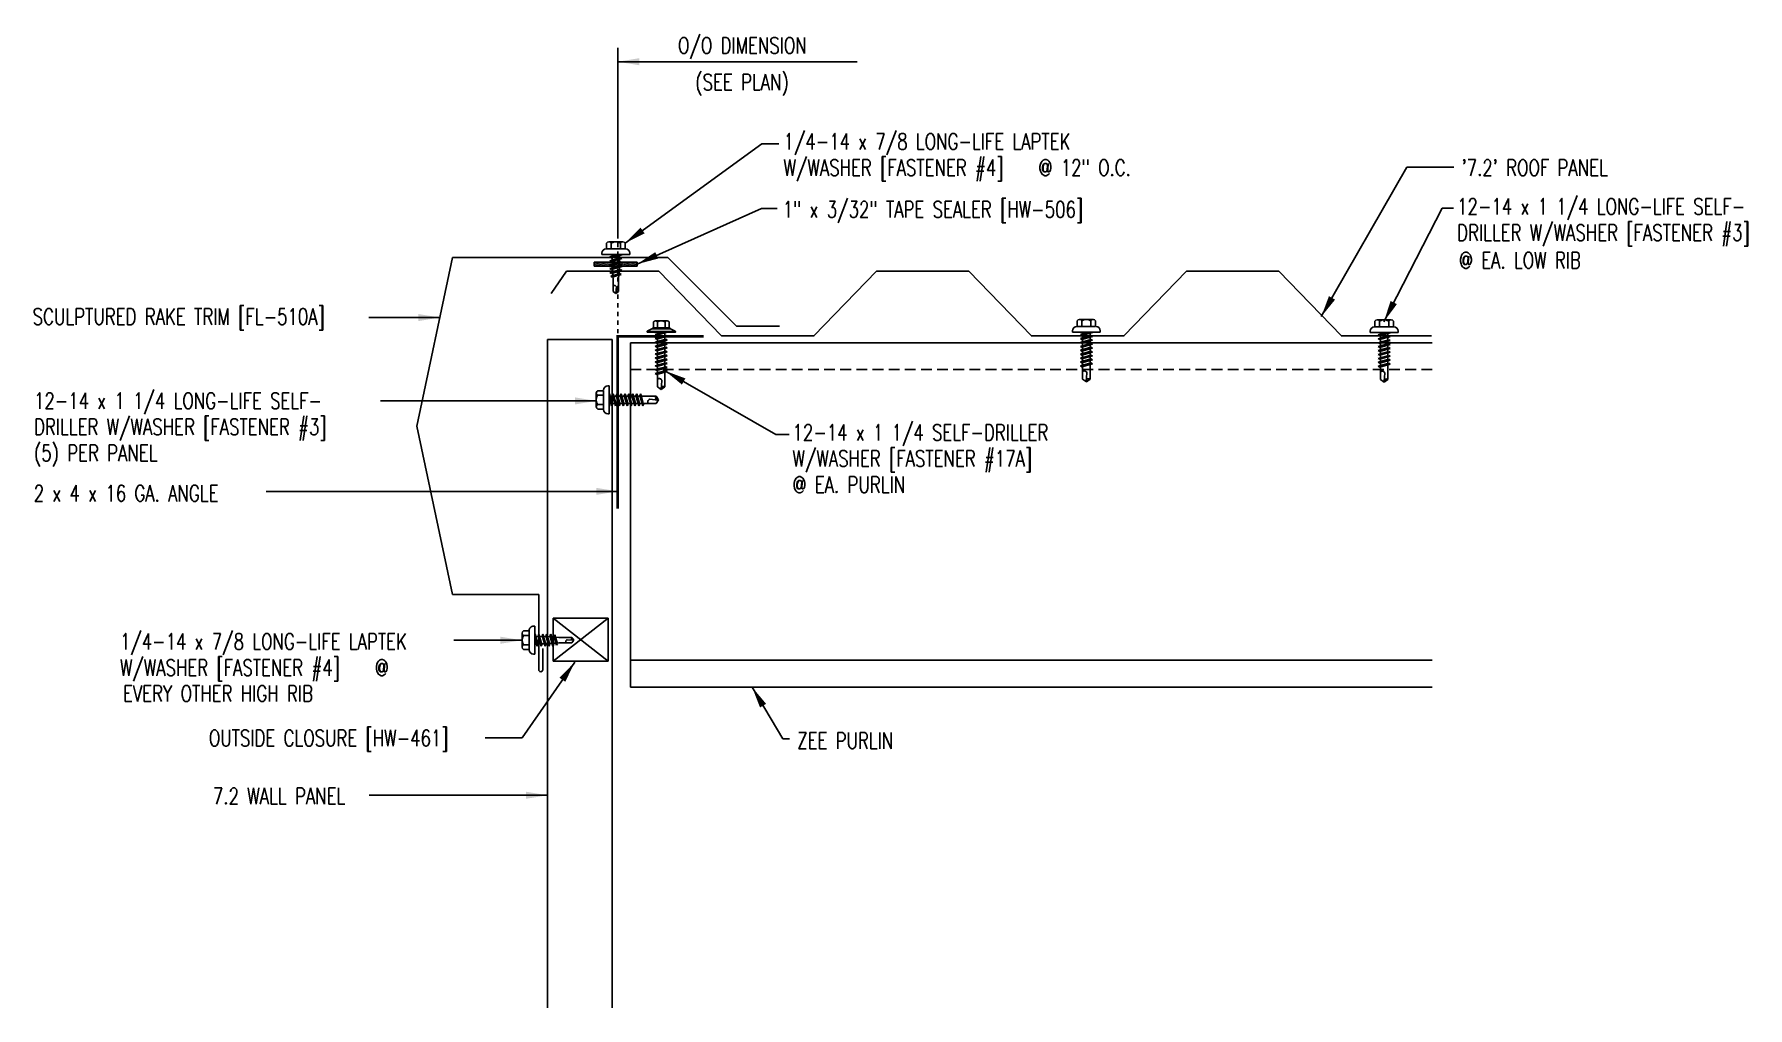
# Model space of a CAD drawing. Header units: inches. Extents: x -33163 to 19162, y -8858 to 30669.
# Drawn here: x -17031.62 to -16991.82, y 18090.42 to 18113.03 of the extents above; entities that cross this region are included whole.
import ezdxf

# ---------------------------------------------------------------- set-up
doc = ezdxf.new("R2010")
doc.units = ezdxf.units.IN
doc.linetypes.add('DASHED', pattern=[0.75, 0.5, -0.25])
doc.linetypes.add('DOT2', pattern=[0.125, 0, -0.125])
doc.layers.get('0').update_dxf_attribs({"color": 9, "lineweight": 0})
for name, color, linetype in [('CLOSURE', 8, 'Continuous'), ('DIM', 7, 'Continuous'), ('DIM-DETAILS', 7, 'Continuous'), ('FASTENER', 9, 'Continuous'), ('PANEL-S', 11, 'Continuous'), ('SEALANT', 11, 'Continuous'), ('STLA', 12, 'Continuous'), ('TAPE', 9, 'Continuous'), ('TEXT', 7, 'Continuous'), ('TRIM-S', 4, 'Continuous')]:
    doc.layers.add(name, color=color, linetype=linetype)
doc.styles.add('TEXT', font='SIMPLEX.shx', dxfattribs={"width": 0.75, "height": 0.375})
doc.styles.add('TEXT1', font='ROMANS.shx', dxfattribs={"width": 0.75, "height": 0.375})
doc.dimstyles.new('DETAIL$7', dxfattribs={"dimscale": 4, "dimtxt": 0.375, "dimasz": 0.125, "dimexe": 0.0625, "dimexo": 0.0625, "dimgap": 0.0625, "dimtad": 1, "dimdec": 4, "dimzin": 3, "dimdsep": 46, "dimlunit": 4, "dimtxsty": 'TEXT', "dimblk": 'ARCHTICK', "dimcen": 0.0625, "dimclrd": 7, "dimclre": 7, "dimclrt": 2, "dimadec": 0, "dimazin": 0, "dimtfac": 0.6, "dimtdec": 4, "dimtmove": 0, "dimatfit": 3, "dimfxl": 1, "dimfrac": 2, "dimtolj": 1, "dimtzin": 0, "dimarcsym": 0})

# ---------------------------------------------------------------- blocks, each defined once
blk = doc.blocks.new('fz2')
at = {"layer": 'FASTENER'}
for p, q in [((-0.324, 0.071), (-0.324, 0.037)), ((-0.324, 0.037), (0.324, 0.037)), ((-0.224, 0.171), (0.215, 0.171)), ((-0.215, 0.305), (-0.215, 0.171)), ((-0.161, 0.337), (0.161, 0.337)), ((-0.139, -0.016), (0.046, 0.037)), ((-0.107, 0.305), (-0.107, 0.171)), ((-0.104, -0.036), (0.139, 0.033)), ((-0.086, 0.037), (0.086, 0.037)), ((-0.086, 0.037), (-0.086, -0.001)), ((0.086, 0.037), (0.133, 0.037)), ((0.086, 0.018), (0.086, -0.042)), ((0.107, 0.305), (0.107, 0.171)), ((0.139, 0.033), (0.133, 0.037)), ((0.215, 0.305), (0.215, 0.171)), ((0.324, 0.071), (0.324, 0.037)), ((-0.104, -0.036), (-0.139, -0.016)), ((-0.139, -0.107), (0.104, -0.038)), ((-0.104, -0.127), (-0.139, -0.107)), ((-0.139, -0.198), (0.104, -0.128)), ((-0.104, -0.218), (-0.139, -0.198)), ((-0.139, -0.289), (0.104, -0.219)), ((-0.104, -0.309), (-0.139, -0.289)), ((-0.139, -0.38), (0.104, -0.31)), ((-0.104, -0.4), (-0.139, -0.38)), ((-0.104, -0.127), (0.139, -0.058)), ((-0.104, -0.218), (0.139, -0.149)), ((-0.104, -0.309), (0.139, -0.239)), ((-0.104, -0.4), (0.139, -0.33)), ((-0.086, -0.031), (-0.086, -0.092)), ((-0.086, -0.122), (-0.086, -0.183)), ((-0.086, -0.213), (-0.086, -0.274)), ((-0.086, -0.304), (-0.086, -0.364)), ((-0.086, -0.395), (-0.086, -0.455)), ((0.086, -0.073), (0.086, -0.133)), ((0.086, -0.164), (0.086, -0.224)), ((0.086, -0.255), (0.086, -0.315)), ((0.086, -0.345), (0.086, -0.406)), ((0.139, -0.058), (0.104, -0.038)), ((0.139, -0.149), (0.104, -0.128)), ((0.139, -0.239), (0.104, -0.219)), ((0.139, -0.33), (0.104, -0.31)), ((-0.139, -0.47), (0.104, -0.401)), ((-0.104, -0.491), (-0.139, -0.47)), ((-0.139, -0.561), (0.104, -0.492)), ((-0.104, -0.581), (-0.139, -0.561)), ((-0.139, -0.652), (0.104, -0.583)), ((-0.104, -0.672), (-0.139, -0.652)), ((-0.139, -0.743), (0.104, -0.674)), ((-0.104, -0.763), (-0.139, -0.743)), ((-0.104, -0.491), (0.139, -0.421)), ((-0.104, -0.581), (0.139, -0.512)), ((-0.104, -0.672), (0.139, -0.603)), ((-0.104, -0.763), (0.139, -0.694)), ((-0.086, -0.486), (-0.086, -0.546)), ((-0.086, -0.577), (-0.086, -0.637)), ((-0.086, -0.667), (-0.086, -0.728)), ((-0.086, -0.758), (-0.086, -1.05)), ((0.086, -0.436), (0.086, -0.497)), ((0.086, -0.527), (0.086, -0.588)), ((0.086, -0.618), (0.086, -0.679)), ((0.086, -0.709), (0.086, -1.05)), ((0.139, -0.421), (0.104, -0.401)), ((0.139, -0.512), (0.104, -0.492)), ((0.139, -0.603), (0.104, -0.583)), ((0.139, -0.694), (0.104, -0.674)), ((0, -1.111), (-0.086, -1.05)), ((-0.002, -1.095), (0.014, -0.909)), ((0, -1.111), (0.086, -1.05))]:
    blk.add_line(p, q, dxfattribs=at)
for centre, radius, start, end in [((-0.224, 0.071), 0.1, 90, 180), ((-0.161, 0.274), 0.0628, 29.8754, 150.1246), ((0, 0.141), 0.196, 56.9974, 123.0026), ((0.161, 0.274), 0.0628, 29.8754, 150.1246), ((0.224, 0.071), 0.1, 0, 90), ((-0.046, -0.921), 0.0615, 11.1445, 130.906), ((0.054, -1.097), 0.0563, 55.4585, 194.8454)]:
    blk.add_arc(centre, radius, start, end, dxfattribs=at)
blk = doc.blocks.new('A$C6938402A')
at = {"layer": 'TAPE'}
h = blk.add_hatch(dxfattribs=at)
h.set_pattern_fill('DOTS', color=256, scale=0.35, angle=270, style=0)
h.set_pattern_definition([(270, (-22.332364, -26.379487), (0.021875, -0.0109375), [0, -0.021875])])
h.paths.add_polyline_path([(-0.563, -0.04), (-0.547, -0.132), (0.438, 0.041), (0.422, 0.134)])
at = {"layer": 'SEALANT'}
for p, q in [((-0.563, -0.04), (0.422, 0.134)), ((-0.547, -0.132), (0.438, 0.041)), ((0.422, 0.134), (0.438, 0.041)), ((-0.563, -0.04), (-0.547, -0.132))]:
    blk.add_line(p, q, dxfattribs=at)
blk = doc.blocks.new('FD-F4')
at = {"layer": 'TEXT', "style": 'TEXT1', "width": 0.75}
for s, p in [('1/4-14 x 7/8 LONG-LIFE LAPTEK', (0.0047, -0.0408)), ('W/WASHER [FASTENER #4]', (0.0047, -0.1926))]:
    blk.add_text(s, height=0.09375, dxfattribs=at).set_placement(p)
blk.add_attdef('(QUANTITY)', (1.4847, -0.1926), '', height=0.0938, dxfattribs=at)
blk = doc.blocks.new('fz5')
at = {"layer": 'FASTENER'}
for p, q in [((-0.326, 0.071), (-0.326, 0.037)), ((-0.326, 0.037), (0.322, 0.037)), ((-0.226, 0.171), (0.214, 0.171)), ((-0.217, 0.305), (-0.217, 0.171)), ((-0.163, 0.337), (0.159, 0.337)), ((-0.141, -0.014), (0.037, 0.037)), ((-0.108, 0.305), (-0.108, 0.171)), ((-0.105, -0.034), (0.137, 0.035)), ((-0.088, 0.037), (-0.088, 0.001)), ((-0.088, 0.037), (0.085, 0.037)), ((0.085, 0.037), (0.134, 0.037)), ((0.085, 0.02), (0.085, -0.041)), ((0.105, 0.305), (0.105, 0.171)), ((0.137, 0.035), (0.134, 0.037)), ((0.214, 0.305), (0.214, 0.171)), ((0.322, 0.071), (0.322, 0.037)), ((-0.105, -0.034), (-0.141, -0.014)), ((-0.141, -0.105), (0.102, -0.036)), ((-0.105, -0.125), (-0.141, -0.105)), ((-0.141, -0.196), (0.102, -0.127)), ((-0.105, -0.216), (-0.141, -0.196)), ((-0.141, -0.287), (0.102, -0.217)), ((-0.105, -0.307), (-0.141, -0.287)), ((-0.141, -0.378), (0.102, -0.308)), ((-0.105, -0.398), (-0.141, -0.378)), ((-0.105, -0.125), (0.137, -0.056)), ((-0.105, -0.216), (0.137, -0.147)), ((-0.105, -0.307), (0.137, -0.238)), ((-0.105, -0.398), (0.137, -0.328)), ((-0.088, -0.029), (-0.088, -0.09)), ((-0.088, -0.12), (-0.088, -0.181)), ((-0.084, -0.27), (-0.088, -0.211)), ((-0.078, -0.36), (-0.082, -0.3)), ((-0.071, -0.449), (-0.075, -0.389)), ((0.071, -0.408), (0.075, -0.346)), ((0.077, -0.315), (0.082, -0.253)), ((0.084, -0.223), (0.085, -0.211)), ((0.085, -0.071), (0.085, -0.131)), ((0.085, -0.162), (0.085, -0.211)), ((0.137, -0.056), (0.102, -0.036)), ((0.137, -0.147), (0.102, -0.127)), ((0.137, -0.238), (0.102, -0.217)), ((0.137, -0.328), (0.102, -0.308)), ((-0.122, -0.463), (0.089, -0.403)), ((-0.086, -0.483), (-0.122, -0.463)), ((-0.086, -0.483), (0.124, -0.423)), ((-0.066, -0.516), (-0.069, -0.478)), ((-0.066, -0.516), (-0.066, -0.82)), ((-0.003, -0.854), (0.009, -0.714)), ((0.063, -0.515), (0.068, -0.439)), ((0.063, -0.516), (0.063, -0.82)), ((0.124, -0.423), (0.089, -0.403)), ((-0.002, -0.866), (-0.066, -0.82)), ((-0.002, -0.866), (0.063, -0.82))]:
    blk.add_line(p, q, dxfattribs=at)
for centre, radius, start, end in [((-0.226, 0.071), 0.1, 90, 180), ((-0.163, 0.274), 0.0628, 29.8754, 150.1246), ((-0.002, 0.141), 0.196, 56.9974, 123.0026), ((0.159, 0.274), 0.0628, 29.8754, 150.1246), ((0.222, 0.071), 0.1, 0, 90), ((-0.036, -0.723), 0.0461, 11.1445, 130.906), ((0.073, -0.516), 0.01, 175.9484, 180), ((0.039, -0.855), 0.0422, 55.4585, 194.8454)]:
    blk.add_arc(centre, radius, start, end, dxfattribs=at)
blk = doc.blocks.new('FD-F3')
at = {"layer": 'TEXT', "style": 'TEXT1', "width": 0.75}
for s, p in [('12-14 x 1 1/4 LONG-LIFE SELF-', (0.0047, -0.0408)), ('DRILLER W/WASHER [FASTENER #3]', (0.0047, -0.1926))]:
    blk.add_text(s, height=0.09375, dxfattribs=at).set_placement(p)
blk.add_attdef('(QUANTITY)', (0.0047, -0.3444), '', height=0.0938, dxfattribs=at)
blk = doc.blocks.new('_ArchTick')
at = {"color": 0, "linetype": 'ByBlock', "const_width": 0.15}
blk.add_lwpolyline([(-0.5, -0.5), (0.5, 0.5)], dxfattribs=at)
blk = doc.blocks.new('sd12')
at = {"layer": 'FASTENER'}
for p, q in [((-0.217, 0.114), (-0.326, 0.059)), ((-0.326, 0.059), (-0.326, 0.049)), ((-0.326, 0.049), (0.326, 0.049)), ((-0.217, 0.114), (0.217, 0.114)), ((-0.193, 0.137), (0.193, 0.137)), ((-0.193, 0.119), (0.193, 0.119)), ((-0.181, 0.276), (-0.181, 0.137)), ((-0.181, 0.137), (0.181, 0.137)), ((-0.139, -0.016), (0.046, 0.037)), ((-0.135, 0.302), (0.135, 0.302)), ((-0.104, -0.036), (0.139, 0.033)), ((-0.089, 0.276), (-0.089, 0.137)), ((-0.086, 0.037), (0.086, 0.037)), ((-0.086, 0.037), (-0.086, -0.001)), ((0.086, 0.037), (0.133, 0.037)), ((0.086, 0.018), (0.086, -0.042)), ((0.089, 0.276), (0.089, 0.137)), ((0.139, 0.033), (0.133, 0.037)), ((0.181, 0.276), (0.181, 0.137)), ((0.217, 0.114), (0.326, 0.059)), ((0.326, 0.059), (0.326, 0.049)), ((-0.104, -0.036), (-0.139, -0.016)), ((-0.139, -0.107), (0.104, -0.038)), ((-0.104, -0.127), (-0.139, -0.107)), ((-0.139, -0.198), (0.104, -0.128)), ((-0.104, -0.218), (-0.139, -0.198)), ((-0.139, -0.289), (0.104, -0.219)), ((-0.104, -0.309), (-0.139, -0.289)), ((-0.139, -0.38), (0.104, -0.31)), ((-0.104, -0.4), (-0.139, -0.38)), ((-0.104, -0.127), (0.139, -0.058)), ((-0.104, -0.218), (0.139, -0.149)), ((-0.104, -0.309), (0.139, -0.239)), ((-0.104, -0.4), (0.139, -0.33)), ((-0.086, -0.031), (-0.086, -0.092)), ((-0.086, -0.122), (-0.086, -0.183)), ((-0.086, -0.213), (-0.086, -0.274)), ((-0.086, -0.304), (-0.086, -0.364)), ((-0.086, -0.395), (-0.086, -0.455)), ((0.086, -0.073), (0.086, -0.133)), ((0.086, -0.164), (0.086, -0.224)), ((0.086, -0.255), (0.086, -0.315)), ((0.086, -0.345), (0.086, -0.406)), ((0.139, -0.058), (0.104, -0.038)), ((0.139, -0.149), (0.104, -0.128)), ((0.139, -0.239), (0.104, -0.219)), ((0.139, -0.33), (0.104, -0.31)), ((-0.139, -0.47), (0.104, -0.401)), ((-0.104, -0.491), (-0.139, -0.47)), ((-0.139, -0.561), (0.104, -0.492)), ((-0.104, -0.581), (-0.139, -0.561)), ((-0.139, -0.652), (0.104, -0.583)), ((-0.104, -0.672), (-0.139, -0.652)), ((-0.139, -0.743), (0.104, -0.674)), ((-0.104, -0.763), (-0.139, -0.743)), ((-0.139, -0.834), (0.104, -0.765)), ((-0.104, -0.491), (0.139, -0.421)), ((-0.104, -0.581), (0.139, -0.512)), ((-0.104, -0.672), (0.139, -0.603)), ((-0.104, -0.763), (0.139, -0.694)), ((-0.104, -0.854), (0.139, -0.785)), ((-0.086, -0.486), (-0.086, -0.546)), ((-0.086, -0.577), (-0.086, -0.637)), ((-0.086, -0.667), (-0.086, -0.728)), ((-0.086, -0.758), (-0.086, -0.819)), ((0.086, -0.436), (0.086, -0.497)), ((0.086, -0.527), (0.086, -0.588)), ((0.086, -0.618), (0.086, -0.679)), ((0.086, -0.709), (0.086, -0.77)), ((0.139, -0.421), (0.104, -0.401)), ((0.139, -0.512), (0.104, -0.492)), ((0.139, -0.603), (0.104, -0.583)), ((0.139, -0.694), (0.104, -0.674)), ((0.139, -0.785), (0.104, -0.765)), ((-0.104, -0.854), (-0.139, -0.834)), ((-0.139, -0.925), (0.104, -0.856)), ((-0.104, -0.945), (-0.139, -0.925)), ((-0.104, -0.945), (0.139, -0.876)), ((-0.086, -0.849), (-0.086, -0.91)), ((-0.086, -0.94), (-0.086, -1.232)), ((-0.002, -1.277), (0.014, -1.091)), ((0.086, -0.8), (0.086, -0.861)), ((0.086, -0.891), (0.086, -1.232)), ((0.139, -0.876), (0.104, -0.856)), ((0, -1.293), (-0.086, -1.232)), ((0, -1.293), (0.086, -1.232))]:
    blk.add_line(p, q, dxfattribs=at)
blk.add_lwpolyline([(-0.331, 0.037), (-0.331, 0.049), (0.331, 0.049), (0.331, 0.037)], close=True, dxfattribs=at)
for centre, radius, start, end in [((-0.193, 0.128), 0.00894, 90, 270), ((-0.135, 0.25), 0.0527, 29.8754, 150.1246), ((0, 0.138), 0.164, 56.9974, 123.0026), ((0.135, 0.25), 0.0527, 29.8754, 150.1246), ((0.193, 0.128), 0.00894, 270, 90), ((-0.046, -1.102), 0.0615, 11.1445, 130.906), ((0.054, -1.278), 0.0563, 55.4585, 194.8454)]:
    blk.add_arc(centre, radius, start, end, dxfattribs=at)
blk = doc.blocks.new('FD-F17A')
at = {"layer": 'TEXT', "style": 'TEXT1', "width": 0.75}
for s, p in [('12-14 x 1 1/4 SELF-DRILLER', (0.0047, -0.0408)), ('W/WASHER [FASTENER #17A]', (0.0047, -0.1926))]:
    blk.add_text(s, height=0.09375, dxfattribs=at).set_placement(p)
blk.add_attdef('(QUANTITY)', (0.0047, -0.3444), '', height=0.0938, dxfattribs=at)

msp = doc.modelspace()

# ---------------------------------------------------------------- linework, layer by layer
at = {"layer": 'CLOSURE'}
for p, q in [((-17019.57062, 18099.46609), (-17019.57062, 18098.46609)), ((-17018.29458, 18099.46609), (-17019.57062, 18099.46609)), ((-17019.57062, 18099.46609), (-17018.29458, 18098.46609)), ((-17018.29458, 18099.46609), (-17019.57062, 18098.46609)), ((-17018.29458, 18098.46609), (-17018.29458, 18099.46609)), ((-17019.57062, 18098.46609), (-17018.29458, 18098.46609))]:
    msp.add_line(p, q, dxfattribs=at)
at = {"layer": 'DIM', "color": 7}
msp.add_line((-17018.0693, 18112.71634), (-17018.0693, 18108.38218), dxfattribs=at)
at = {"layer": 'DIM-DETAILS', "linetype": 'DOT2', "ltscale": 0.3}
msp.add_line((-17018.0693, 18108.38218), (-17018.0693, 18106.01189), dxfattribs=at)
at = {"layer": 'PANEL-S'}
for p, q in [((-17019.69835, 18105.93888), (-17019.69835, 18090.41843)), ((-17018.19835, 18105.93888), (-17019.69835, 18105.93888)), ((-17018.19835, 18105.93888), (-17018.19835, 18090.41843))]:
    msp.add_line(p, q, dxfattribs=at)
msp.add_lwpolyline([(-17019.61873, 18107.00708), (-17019.25738, 18107.52315), (-17017.11138, 18107.52315), (-17015.65738, 18106.02315), (-17013.51138, 18106.02315), (-17012.05738, 18107.52315), (-17009.91138, 18107.52315), (-17008.45738, 18106.02315), (-17006.31138, 18106.02315), (-17004.85738, 18107.52315), (-17002.71138, 18107.52315), (-17001.25738, 18106.02315), (-16999.16381, 18106.02315)], dxfattribs=at)
at = {"layer": 'STLA'}
for p, q in [((-17017.77368, 18105.86431), (-17017.77368, 18097.86431)), ((-17017.77368, 18105.86431), (-16999.15044, 18105.86431)), ((-17017.77368, 18098.48931), (-16999.15044, 18098.48931)), ((-17017.77368, 18097.86431), (-16999.15044, 18097.86431))]:
    msp.add_line(p, q, dxfattribs=at)
at = {"layer": 'STLA', "linetype": 'DASHED', "ltscale": 0.5}
msp.add_line((-17017.77368, 18105.23931), (-16999.15044, 18105.23931), dxfattribs=at)
at = {"layer": 'STLA', "const_width": 0.0625}
msp.add_lwpolyline([(-17016.0693, 18106.01189), (-17018.0693, 18106.01189), (-17018.0693, 18102.01189)], dxfattribs=at)
at = {"layer": 'TRIM-S'}
for p, q in [((-17021.9045, 18107.84011), (-17022.73615, 18103.92752)), ((-17016.9045, 18107.84011), (-17021.9045, 18107.84011)), ((-17015.31351, 18106.24912), (-17016.9045, 18107.84011)), ((-17014.31351, 18106.24912), (-17015.31351, 18106.24912)), ((-17021.9045, 18100.01493), (-17022.73615, 18103.92752)), ((-17021.9045, 18100.01493), (-17019.9045, 18100.01493)), ((-17019.9045, 18100.01493), (-17019.9045, 18098.26493)), ((-17019.81075, 18098.76493), (-17019.81075, 18098.26493))]:
    msp.add_line(p, q, dxfattribs=at)
msp.add_arc((-17019.85763, 18098.26995), 0.04714, 186.119161, 353.880839, dxfattribs=at)

# ---------------------------------------------------------------- block references
at = {"layer": 'FASTENER'}
for name, p in [('fz5', (-17018.11043, 18107.87222)), ('sd12', (-17017.05726, 18106.07214)), ('fz2', (-17007.18235, 18106.06861)), ('fz2', (-17000.26303, 18106.06197))]:
    msp.add_blockref(name, p, dxfattribs=at)
for name, p, rotation in [('fz2', (-17018.22978, 18104.53478), 90), ('fz5', (-17019.95436, 18098.95777), 89.99999999999984)]:
    msp.add_blockref(name, p, dxfattribs=dict(at, rotation=rotation))
at = {"layer": 'TEXT', "xscale": 4, "yscale": 4, "zscale": 4}
for name, p, values in [('FD-F4', (-17014.23448, 18110.51279), {'(QUANTITY)': '@ 12" O.C.'}), ('FD-F3', (-17031.64726, 18104.49138), {'(QUANTITY)': '(5) PER PANEL'}), ('FD-F17A', (-17014.02729, 18103.75563), {'(QUANTITY)': '@ EA. PURLIN'}), ('FD-F4', (-17029.65055, 18098.89991), {'(QUANTITY)': '@'})]:
    msp.add_blockref(name, p, dxfattribs=at).add_auto_attribs(values)
msp.add_blockref('FD-F3', (-16998.58703, 18109.00302), dxfattribs=at)
at = {"layer": 'TEXT', "rotation": 350.0000000000001}
msp.add_blockref('A$C6938402A', (-17018.05837, 18107.67721), dxfattribs=at)

# ---------------------------------------------------------------- texts
at = {"layer": 'TEXT', "style": 'TEXT1', "width": 0.75}
for s, p in [('O/O DIMENSION', (-17016.66756, 18112.58103)), ('(SEE PLAN)', (-17016.26465, 18111.72738)), ("'7.2' ROOF PANEL", (-16998.46586, 18109.74093)), ('1" x 3/32" TAPE SEALER [HW-506]', (-17014.2365, 18108.77334)), ('@ EA. LOW RIB', (-16998.52682, 18107.59035)), ('SCULPTURED RAKE TRIM [FL-510A]', (-17031.65934, 18106.28205)), ('2 x 4 x 16 GA. ANGLE', (-17031.63497, 18102.17897)), ('EVERY OTHER HIGH RIB', (-17029.56116, 18097.52906)), ('OUTSIDE CLOSURE [HW-461]', (-17027.56735, 18096.49427)), ('ZEE PURLIN', (-17013.89793, 18096.43358)), ('7.2 WALL PANEL', (-17027.47061, 18095.14708))]:
    msp.add_text(s, height=0.375, dxfattribs=at).set_placement(p)
at = {"layer": 'TEXT', "color": 2, "insert": (-16998.15472, 18109.1732), "char_height": 0.375, "attachment_point": 1, "style": 'TEXT'}
msp.add_mtext('\\A1;', dxfattribs=at)

# ---------------------------------------------------------------- leaders
at = {"layer": 'DIM'}
msp.add_leader([(-17018.0693, 18112.38992), (-17012.5072, 18112.38992)], dimstyle='DETAIL$7', dxfattribs=at)
at = {"layer": 'TEXT'}
for points in [[(-17017.89678, 18108.17729), (-17014.72247, 18110.48613), (-17014.32562, 18110.48613)], [(-17001.72443, 18106.47069), (-16999.73943, 18109.93966), (-16998.64388, 18109.93966)], [(-17017.62007, 18107.68863), (-17014.73098, 18108.98022), (-17014.3656, 18108.98022)], [(-17000.27093, 18106.35145), (-16998.91505, 18108.9857), (-16998.65472, 18108.9857)], [(-17016.97097, 18105.2116), (-17014.39324, 18103.73419), (-17014.08999, 18103.73419)]]:
    msp.add_leader(points, dimstyle='DETAIL$7', override={"dimgap": 0.0625, "dimtad": 0}, dxfattribs=at)
for points in [[(-17022.20031, 18106.44844), (-17023.71578, 18106.44844), (-17023.85012, 18106.44844)], [(-17018.56506, 18104.51187), (-17020.87542, 18104.51187), (-17023.57844, 18104.51187)], [(-17018.0693, 18102.41173), (-17022.59059, 18102.41173), (-17026.23956, 18102.41173)], [(-17020.29457, 18098.95353), (-17021.54286, 18098.95353), (-17021.87407, 18098.95353)], [(-17019.06797, 18098.44482), (-17020.29161, 18096.69021), (-17021.14979, 18096.69021)], [(-17014.94753, 18097.86431), (-17014.23607, 18096.66251), (-17014.07797, 18096.66251)], [(-17019.70199, 18095.35279), (-17021.6282, 18095.35279), (-17023.84056, 18095.35279)]]:
    msp.add_leader(points, dimstyle='DETAIL$7', dxfattribs=at)

doc.saveas('drawing.dxf')
